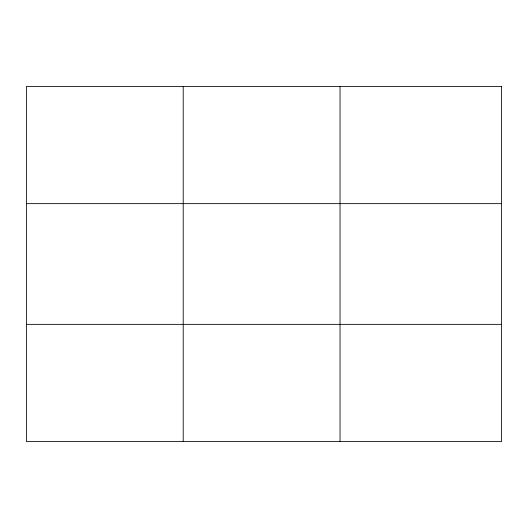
<?xml version="1.0" encoding="UTF-8"?>
<svg xmlns="http://www.w3.org/2000/svg" width="528" height="528" viewBox="0 0 528 528"><rect width="100%" height="100%" fill="white"/><g stroke="black" fill="none" stroke-linecap="round" stroke-linejoin="round"><path stroke-width="0.79" d="M183.216 86.486L183.216 441.514M340.032 86.486L340.032 441.514M26.4 203.643L501.6 203.643M26.4 324.357L501.6 324.357M501.6 86.486L501.6 441.514L26.4 441.514L26.4 86.486L501.6 86.486"/></g></svg>
